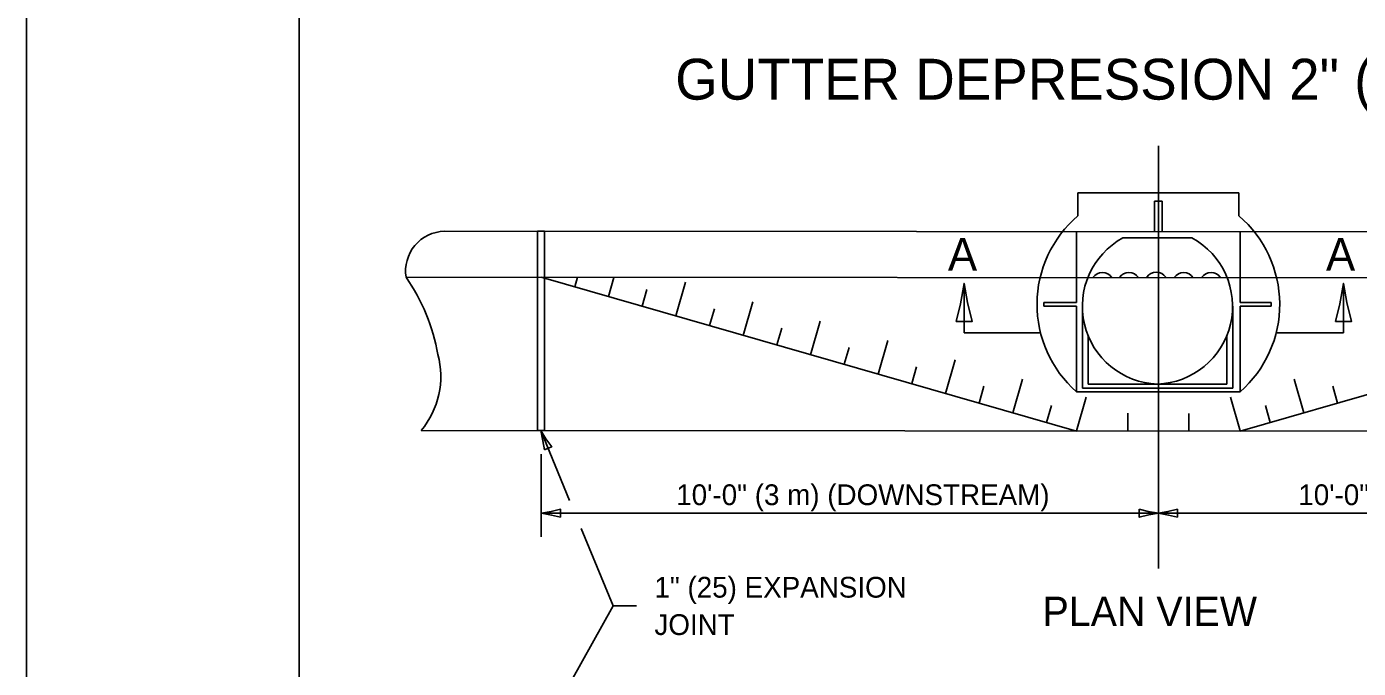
# Model space of a CAD drawing. Extents: x 0 to 2.83, y 0 to 1.83.
# Drawn here: x 0 to 0.814, y 0.554 to 0.947 of the extents above; entities that cross this region are included whole.
import ezdxf

# ---------------------------------------------------------------- set-up
doc = ezdxf.new("R2010")
doc.units = 0
for name, color, linetype in [('RD_Pr_Roadway_Dimensions', 7, 'Continuous'), ('RD_Pr_Roadway_Items', 7, 'Continuous'), ('RD_Pr_Roadway_Notes', 7, 'Continuous'), ('SH_General_Details', 7, 'Continuous'), ('SH_Printer_Plotting_Border', 7, 'Continuous')]:
    doc.layers.add(name, color=color, linetype=linetype)

msp = doc.modelspace()

# ---------------------------------------------------------------- linework, layer by layer
at = {"layer": 'RD_Pr_Roadway_Dimensions'}
for p, q in [((0.6917, 0.87395), (0.6917, 0.61541)), ((0.3144, 0.68532), (0.3144, 0.63476)), ((0.31466, 0.64918), (0.6917, 0.64918)), ((0.6917, 0.64918), (1.06901, 0.64918))]:
    msp.add_line(p, q, dxfattribs=at)
for points in [[(0.32632, 0.64674), (0.32633, 0.64918), (0.32633, 0.65162), (0.32049, 0.65019), (0.31466, 0.64918), (0.32088, 0.64805)], [(0.68004, 0.65162), (0.68003, 0.64918), (0.68003, 0.64674), (0.68587, 0.64817), (0.6917, 0.64918), (0.68548, 0.65031)], [(0.70336, 0.64674), (0.70337, 0.64918), (0.70337, 0.65162), (0.69753, 0.65019), (0.6917, 0.64918), (0.69792, 0.64805)]]:
    msp.add_lwpolyline(points, close=True, dxfattribs=at)
at = {"layer": 'RD_Pr_Roadway_Items'}
for p, q in [((0.64245, 0.84514), (0.74096, 0.84514)), ((0.64245, 0.84514), (0.64245, 0.83107)), ((0.69401, 0.84017), (0.68933, 0.84017)), ((0.68933, 0.82141), (0.68933, 0.84017)), ((0.69401, 0.82141), (0.69401, 0.84017)), ((0.74096, 0.84514), (0.74096, 0.83107)), ((0.25536, 0.82172), (1.12805, 0.82117)), ((0.64165, 0.77819), (0.64165, 0.82144)), ((0.67004, 0.81763), (0.71225, 0.81763)), ((0.74176, 0.77819), (0.74176, 0.8213)), ((0.23188, 0.7936), (1.15153, 0.79301)), ((0.3144, 0.79354), (0.64165, 0.69951)), ((0.335, 0.78763), (0.3367, 0.79354)), ((0.3556, 0.7817), (0.35896, 0.7934)), ((0.39679, 0.76986), (0.4027, 0.79046)), ((1.06755, 0.79307), (0.74176, 0.69945)), ((0.37619, 0.77579), (0.37915, 0.7861)), ((0.41739, 0.76395), (0.42034, 0.77426)), ((0.43798, 0.75803), (0.44389, 0.77862)), ((0.62179, 0.77585), (0.62179, 0.77819)), ((0.62179, 0.77819), (0.64165, 0.77819)), ((0.64165, 0.77585), (0.62179, 0.77585)), ((0.64165, 0.7235), (0.64165, 0.77585)), ((0.64524, 0.77585), (0.64524, 0.72582)), ((0.73715, 0.77585), (0.73715, 0.72582)), ((0.7606, 0.77819), (0.74176, 0.77819)), ((0.74176, 0.7235), (0.74176, 0.77585)), ((0.74176, 0.77585), (0.7606, 0.77585)), ((0.7606, 0.77585), (0.7606, 0.77819)), ((0.47918, 0.74619), (0.48509, 0.76679)), ((0.45858, 0.75213), (0.46155, 0.76242)), ((0.64883, 0.75774), (0.64883, 0.72825)), ((0.73357, 0.75797), (0.73357, 0.72825)), ((0.49977, 0.7403), (0.50274, 0.7506)), ((0.52037, 0.73436), (0.52628, 0.75495)), ((0.56156, 0.72252), (0.56747, 0.74312)), ((0.54098, 0.72848), (0.54394, 0.73878)), ((0.58217, 0.71664), (0.58513, 0.72695)), ((0.60276, 0.71068), (0.60868, 0.73128)), ((0.64524, 0.72582), (0.73715, 0.72582)), ((0.64883, 0.72825), (0.73357, 0.72825)), ((0.78066, 0.71062), (0.77473, 0.73122)), ((0.80124, 0.71659), (0.79828, 0.72689)), ((0.64165, 0.7235), (0.74176, 0.7235)), ((0.64174, 0.69966), (0.64767, 0.72026)), ((0.74165, 0.6996), (0.73574, 0.7202)), ((0.62337, 0.70482), (0.62632, 0.71511)), ((0.6731, 0.69966), (0.6731, 0.71037)), ((0.7103, 0.6996), (0.7103, 0.71031)), ((0.76004, 0.70476), (0.75709, 0.71506)), ((0.24121, 0.69978), (1.1422, 0.69919))]:
    msp.add_line(p, q, dxfattribs=at)
msp.add_lwpolyline([(0.31226, 0.82169), (0.31655, 0.82169), (0.31655, 0.6999), (0.31226, 0.6999)], close=True, dxfattribs=at)
for centre, radius, start, end in [((0.68878, 0.77694), 0.07125, 130.55916, 228.5914), ((0.69463, 0.77694), 0.07125, 311.4086, 49.44084), ((0.25611, 0.79724), 0.0245, 91.77195, 188.53404), ((0.69291, 0.77581), 0.04767, 118.67977, 267.90434), ((0.68937, 0.77581), 0.04767, 272.14115, 61.32023), ((0.13315, 0.72526), 0.12008, 10.08084, 34.69194), ((0.65744, 0.78936), 0.00703, 33.93548, 144.9585), ((0.67369, 0.78945), 0.00703, 33.93548, 144.9585), ((0.69041, 0.78965), 0.00703, 33.93548, 144.9585), ((0.70714, 0.78936), 0.00703, 33.93548, 144.9585), ((0.72388, 0.78937), 0.00703, 33.93548, 144.9585), ((0.201, 0.73294), 0.05212, 320.4945, 14.82995)]:
    msp.add_arc(centre, radius, start, end, dxfattribs=at)
at = {"layer": 'RD_Pr_Roadway_Notes'}
for p, q in [((0.57295, 0.75966), (0.57295, 0.78979)), ((0.80478, 0.75966), (0.80478, 0.78979)), ((0.57295, 0.75966), (0.61933, 0.75966)), ((0.76387, 0.75966), (0.80478, 0.75966)), ((0.33189, 0.65697), (0.31426, 0.69973)), ((0.35846, 0.59253), (0.33893, 0.63991)), ((0.35847, 0.59254), (0.30903, 0.50391)), ((0.37265, 0.59253), (0.35846, 0.59253))]:
    msp.add_line(p, q, dxfattribs=at)
for points in [[(0.56807, 0.76647), (0.57295, 0.76645), (0.57783, 0.76645), (0.57497, 0.77812), (0.57295, 0.78979), (0.57069, 0.77734)], [(0.7999, 0.76647), (0.80478, 0.76645), (0.80966, 0.76645), (0.8068, 0.77812), (0.80478, 0.78979), (0.80252, 0.77734)], [(0.31645, 0.68802), (0.31871, 0.68895), (0.32097, 0.68988), (0.31742, 0.69473), (0.31426, 0.69973), (0.31559, 0.69355)]]:
    msp.add_lwpolyline(points, close=True, dxfattribs=at)
at = {"layer": 'SH_General_Details'}
for p, q in [((0, 1.83333), (0, 0)), ((1.06901, 0.79348), (0.74176, 0.69945))]:
    msp.add_line(p, q, dxfattribs=at)
msp.add_lwpolyline([(0.16667, 1.79166), (2.79166, 1.79166), (2.79166, 0.04167), (0.16667, 0.04167)], close=True, dxfattribs=at)
at = {"layer": 'SH_Printer_Plotting_Border'}
msp.add_lwpolyline([(0, 0), (2.83332, 0), (2.83332, 1.83333), (0, 1.83333)], close=True, dxfattribs=at)

# ---------------------------------------------------------------- texts
at = {"layer": 'RD_Pr_Roadway_Dimensions'}
for s, p in [('10\'-0" (3 m) (DOWNSTREAM)', (0.39703, 0.65419)), ('10\'-0" (3 m) (UPSTREAM)', (0.77726, 0.65419))]:
    msp.add_text(s, height=0.0127, dxfattribs=at).set_placement(p)
at = {"layer": 'RD_Pr_Roadway_Notes'}
for s, height, p in [('GUTTER DEPRESSION 2" (50mm)', 0.025, (0.39644, 0.90217)), ('A', 0.02, (0.5631, 0.7976)), ('A', 0.02, (0.79417, 0.7976)), ('1" (25) EXPANSION', 0.0127, (0.38372, 0.59762)), ('PLAN VIEW', 0.018, (0.62092, 0.58021)), ('JOINT', 0.0127, (0.38372, 0.57476))]:
    msp.add_text(s, height=height, dxfattribs=at).set_placement(p)

doc.saveas('drawing.dxf')
